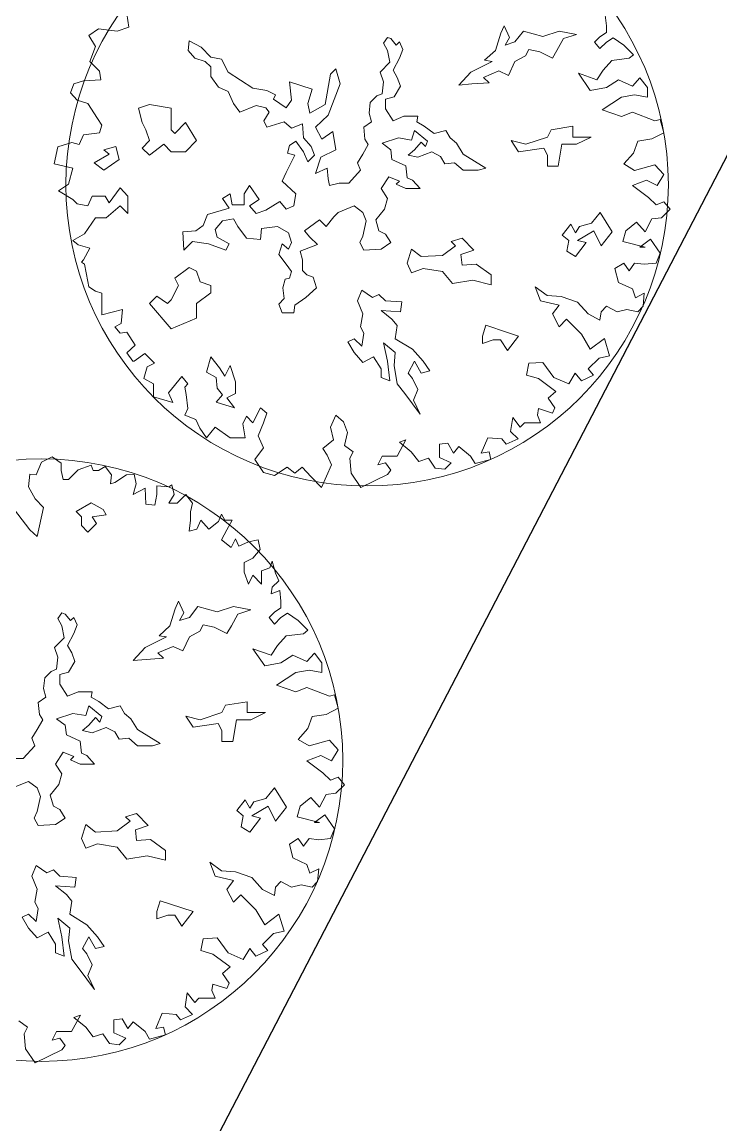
# Model space of a CAD drawing. Header units: millimetres. Extents: x 587797 to 2274247, y 1711 to 439204.
# Drawn here: x 2029402 to 2033969, y 270811 to 278018 of the extents above; entities that cross this region are included whole.
import ezdxf

# ---------------------------------------------------------------- set-up
doc = ezdxf.new("R2010")
doc.units = ezdxf.units.MM
doc.layers.add('finiture', color=7, linetype='Continuous', lineweight=20)

msp = doc.modelspace()

# ---------------------------------------------------------------- linework, layer by layer
msp.add_line((2027956.562, 265496.242), (2036825.332, 282565.22))
at = {"layer": 'finiture'}
for p, q in [((2030100.108, 277985.48), (2030085.819, 278071.248)), ((2033213.03, 278063.079), (2033221.195, 277993.648)), ((2030022.54, 277958.932), (2030100.108, 277985.48)), ((2032551.924, 277993.877), (2032530.334, 277944.68)), ((2032586.708, 277917.081), (2032551.924, 277993.877)), ((2033221.195, 277993.648), (2033221.195, 277950.764)), ((2029838.827, 277930.343), (2029902.106, 277973.227)), ((2029881.693, 277858.87), (2029838.827, 277930.343)), ((2029902.106, 277973.227), (2030022.54, 277958.932)), ((2031762.695, 277881.083), (2031790.282, 277917.081)), ((2031790.282, 277917.081), (2031811.872, 277909.882)), ((2031811.872, 277909.882), (2031846.656, 277867.884)), ((2032530.334, 277944.68), (2032495.551, 277831.886)), ((2032559.121, 277867.884), (2032586.708, 277917.081)), ((2032679.064, 277959.079), (2032622.691, 277888.283)), ((2032805.005, 277924.281), (2032679.064, 277959.079)), ((2032911.755, 277959.079), (2032805.005, 277924.281)), ((2032897.362, 277831.886), (2032939.342, 277909.882)), ((2033024.502, 277937.48), (2032911.755, 277959.079)), ((2032939.342, 277909.882), (2033024.502, 277937.48)), ((2033178.329, 277922.175), (2033143.628, 277887.459)), ((2033221.195, 277950.764), (2033178.329, 277922.175)), ((2033221.195, 277887.459), (2033264.062, 277916.048)), ((2033264.062, 277916.048), (2033333.465, 277867.038)), ((2029844.951, 277760.849), (2029881.693, 277858.87)), ((2030486.496, 277831.886), (2030493.692, 277895.483)), ((2030493.692, 277895.483), (2030571.656, 277853.485)), ((2030571.656, 277853.485), (2030635.226, 277789.889)), ((2031790.282, 277831.886), (2031762.695, 277881.083)), ((2031846.656, 277867.884), (2031868.246, 277888.283)), ((2031868.246, 277888.283), (2031889.836, 277839.086)), ((2031889.836, 277839.086), (2031868.246, 277782.689)), ((2032622.691, 277888.283), (2032559.121, 277867.884)), ((2032692.258, 277797.089), (2032713.848, 277839.086)), ((2032713.848, 277839.086), (2032784.615, 277824.687)), ((2033143.628, 277887.459), (2033178.329, 277844.575)), ((2033178.329, 277844.575), (2033221.195, 277887.459)), ((2033333.465, 277867.038), (2033396.744, 277803.733)), ((2030529.675, 277782.689), (2030486.496, 277831.886)), ((2030599.243, 277761.091), (2030529.675, 277782.689)), ((2030635.226, 277789.889), (2030705.992, 277775.49)), ((2030705.992, 277775.49), (2030747.973, 277691.495)), ((2031804.676, 277755.091), (2031790.282, 277831.886)), ((2031868.246, 277782.689), (2031826.266, 277704.694)), ((2032495.551, 277831.886), (2032424.784, 277768.29)), ((2032424.784, 277768.29), (2032473.961, 277761.091)), ((2032622.691, 277761.091), (2032692.258, 277797.089)), ((2032784.615, 277824.687), (2032868.575, 277782.689)), ((2032868.575, 277782.689), (2032897.362, 277831.886)), ((2033255.897, 277766.975), (2033198.742, 277703.67)), ((2033368.166, 277781.27), (2033255.897, 277766.975)), ((2033396.744, 277803.733), (2033368.166, 277781.27)), ((2029908.23, 277697.544), (2029844.951, 277760.849)), ((2029916.395, 277640.365), (2029908.23, 277697.544)), ((2030635.226, 277726.293), (2030599.243, 277761.091)), ((2030635.226, 277662.697), (2030635.226, 277726.293)), ((2031417.258, 277677.096), (2031452.042, 277711.894)), ((2031452.042, 277711.894), (2031480.828, 277613.5)), ((2031741.106, 277691.495), (2031804.676, 277755.091)), ((2031826.266, 277704.694), (2031853.853, 277655.497)), ((2032473.961, 277761.091), (2032333.627, 277691.495)), ((2032417.587, 277655.497), (2032517.141, 277698.695)), ((2032517.141, 277698.695), (2032579.511, 277669.896)), ((2032579.511, 277669.896), (2032622.691, 277761.091)), ((2033198.742, 277703.67), (2033157.916, 277640.365)), ((2029740.846, 277613.818), (2029804.125, 277634.239)), ((2029804.125, 277634.239), (2029916.395, 277640.365)), ((2030684.403, 277591.901), (2030635.226, 277662.697)), ((2030747.973, 277691.495), (2030909.897, 277585.901)), ((2031162.977, 277507.906), (2031149.784, 277627.899)), ((2031149.784, 277627.899), (2031297.314, 277578.702)), ((2031382.474, 277479.108), (2031417.258, 277677.096)), ((2031762.695, 277627.899), (2031741.106, 277691.495)), ((2031755.499, 277549.903), (2031762.695, 277627.899)), ((2031853.853, 277655.497), (2031875.442, 277599.101)), ((2032333.627, 277691.495), (2032255.664, 277606.3)), ((2032340.824, 277613.5), (2032453.57, 277620.699)), ((2032453.57, 277620.699), (2032417.587, 277655.497)), ((2033157.916, 277640.365), (2033037.482, 277683.249)), ((2033037.482, 277683.249), (2033115.05, 277570.934)), ((2033221.195, 277591.355), (2033298.763, 277640.365)), ((2033298.763, 277640.365), (2033390.62, 277599.523)), ((2033390.62, 277599.523), (2033439.61, 277654.66)), ((2033439.61, 277654.66), (2033488.601, 277591.355)), ((2029718.392, 277556.639), (2029740.846, 277613.818)), ((2029761.259, 277507.629), (2029718.392, 277556.639)), ((2030747.973, 277564.303), (2030684.403, 277591.901)), ((2030782.756, 277486.307), (2030747.973, 277564.303)), ((2030909.897, 277585.901), (2031001.054, 277571.502)), ((2031001.054, 277571.502), (2031057.427, 277542.704)), ((2031297.314, 277578.702), (2031269.727, 277486.307)), ((2031480.828, 277613.5), (2031402.865, 277409.512)), ((2031720.715, 277535.504), (2031755.499, 277549.903)), ((2031875.442, 277599.101), (2031833.462, 277529.505)), ((2032255.664, 277606.3), (2032340.824, 277613.5)), ((2033115.05, 277570.934), (2033221.195, 277591.355)), ((2033488.601, 277591.355), (2033488.601, 277528.05)), ((2029830.662, 277485.166), (2029761.259, 277507.629)), ((2029893.941, 277387.145), (2029830.662, 277485.166)), ((2030233.519, 277478.516), (2030162.697, 277455.798)), ((2030376.5, 277455.798), (2030233.519, 277478.516)), ((2030824.737, 277429.911), (2030782.756, 277486.307)), ((2031057.427, 277542.704), (2031044.233, 277515.106)), ((2031044.233, 277515.106), (2031128.194, 277458.709)), ((2031128.194, 277458.709), (2031162.977, 277507.906)), ((2031269.727, 277486.307), (2031282.921, 277422.711)), ((2031282.921, 277422.711), (2031382.474, 277479.108)), ((2031670.339, 277422.711), (2031677.535, 277493.507)), ((2031677.535, 277493.507), (2031720.715, 277535.504)), ((2031833.462, 277529.505), (2031777.089, 277515.106)), ((2031777.089, 277515.106), (2031777.089, 277451.509)), ((2033319.176, 277528.05), (2033192.618, 277444.324)), ((2033404.909, 277542.344), (2033319.176, 277528.05)), ((2033488.601, 277528.05), (2033404.909, 277542.344)), ((2030162.697, 277455.798), (2030186.749, 277360.92)), ((2030376.5, 277314.149), (2030376.5, 277455.798)), ((2030931.486, 277473.108), (2030824.737, 277429.911)), ((2030993.857, 277458.709), (2030931.486, 277473.108)), ((2030980.663, 277373.514), (2031015.447, 277429.911)), ((2031015.447, 277429.911), (2030993.857, 277458.709)), ((2031402.865, 277409.512), (2031318.904, 277331.517)), ((2031684.732, 277366.315), (2031670.339, 277422.711)), ((2031777.089, 277451.509), (2031826.266, 277373.514)), ((2033192.618, 277444.324), (2033319.176, 277401.44)), ((2033319.176, 277401.44), (2033390.62, 277430.029)), ((2033390.62, 277430.029), (2033537.591, 277372.85)), ((2029922.518, 277344.261), (2029893.941, 277387.145)), ((2029908.23, 277295.251), (2029922.518, 277344.261)), ((2030186.749, 277360.92), (2030210.802, 277314.149)), ((2030470.039, 277360.92), (2030399.216, 277290.096)), ((2030540.861, 277243.325), (2030470.039, 277360.92)), ((2031001.054, 277331.517), (2030980.663, 277373.514)), ((2031113.801, 277366.315), (2031001.054, 277331.517)), ((2031162.977, 277324.317), (2031113.801, 277366.315)), ((2031233.744, 277353.115), (2031162.977, 277324.317)), ((2031240.941, 277260.721), (2031233.744, 277353.115)), ((2031635.555, 277331.517), (2031684.732, 277366.315)), ((2031826.266, 277373.514), (2031897.032, 277402.312)), ((2031897.032, 277402.312), (2031988.189, 277402.312)), ((2031988.189, 277402.312), (2031980.993, 277366.315)), ((2031980.993, 277366.315), (2032030.17, 277338.716)), ((2032030.17, 277338.716), (2032093.74, 277289.519)), ((2033000.933, 277336.867), (2032859.289, 277314.149)), ((2033000.933, 277266.042), (2033000.933, 277336.867)), ((2033537.591, 277372.85), (2033572.292, 277381.019)), ((2033572.292, 277381.019), (2033594.746, 277295.251)), ((2029775.548, 277217.651), (2029804.125, 277280.956)), ((2029804.125, 277280.956), (2029908.23, 277295.251)), ((2030210.802, 277314.149), (2030233.519, 277243.325)), ((2030399.216, 277290.096), (2030376.5, 277314.149)), ((2031290.118, 277204.324), (2031240.941, 277260.721)), ((2031318.904, 277331.517), (2031360.884, 277253.521)), ((2031360.884, 277253.521), (2031431.651, 277303.918)), ((2031431.651, 277303.918), (2031452.042, 277183.926)), ((2031642.752, 277253.521), (2031635.555, 277331.517)), ((2031861.049, 277260.721), (2031755.499, 277225.923)), ((2031946.209, 277247.522), (2031861.049, 277260.721)), ((2031966.6, 277309.918), (2031946.209, 277247.522)), ((2032051.759, 277240.322), (2031966.6, 277309.918)), ((2032093.74, 277289.519), (2032171.703, 277309.918)), ((2032171.703, 277309.918), (2032199.29, 277260.721)), ((2032199.29, 277260.721), (2032241.27, 277225.923)), ((2032835.236, 277266.042), (2032693.591, 277219.271)), ((2032859.289, 277314.149), (2032835.236, 277266.042)), ((2033119.861, 277266.042), (2033000.933, 277266.042)), ((2033024.986, 277219.271), (2033119.861, 277266.042)), ((2033594.746, 277295.251), (2033517.178, 277254.409)), ((2029612.247, 277091.041), (2029634.701, 277203.356)), ((2029634.701, 277203.356), (2029726.557, 277231.946)), ((2029726.557, 277231.946), (2029775.548, 277217.651)), ((2029937.154, 277183.926), (2030015.117, 277204.324)), ((2030015.117, 277204.324), (2030035.508, 277120.329)), ((2030233.519, 277243.325), (2030186.749, 277195.218)), ((2030186.749, 277195.218), (2030233.519, 277148.447)), ((2030233.519, 277148.447), (2030328.394, 277219.271)), ((2030328.394, 277219.271), (2030376.5, 277171.164)), ((2030470.039, 277171.164), (2030540.861, 277243.325)), ((2031135.39, 277162.327), (2031149.784, 277211.524)), ((2031149.784, 277211.524), (2031191.764, 277240.322)), ((2031191.764, 277240.322), (2031240.941, 277169.526)), ((2031311.708, 277147.928), (2031290.118, 277204.324)), ((2031628.359, 277155.127), (2031664.342, 277218.723)), ((2031664.342, 277218.723), (2031642.752, 277253.521)), ((2031755.499, 277225.923), (2031811.872, 277183.926)), ((2031966.6, 277183.926), (2032009.779, 277233.123)), ((2032009.779, 277233.123), (2032037.366, 277204.324)), ((2032037.366, 277204.324), (2032051.759, 277240.322)), ((2032241.27, 277225.923), (2032284.45, 277155.127)), ((2032693.591, 277219.271), (2032598.716, 277243.325)), ((2032598.716, 277243.325), (2032646.822, 277171.164)), ((2032646.822, 277171.164), (2032811.183, 277195.218)), ((2032811.183, 277195.218), (2032835.236, 277148.447)), ((2032906.058, 277077.622), (2032930.111, 277219.271)), ((2032930.111, 277219.271), (2033024.986, 277219.271)), ((2033425.321, 277240.114), (2033396.744, 277162.514)), ((2033517.178, 277254.409), (2033425.321, 277240.114)), ((2029873.584, 277098.731), (2029971.938, 277155.127)), ((2029971.938, 277155.127), (2029937.154, 277183.926)), ((2030035.508, 277120.329), (2029937.154, 277049.534)), ((2030376.5, 277171.164), (2030470.039, 277171.164)), ((2031128.194, 277035.135), (2031184.567, 277147.928)), ((2031184.567, 277147.928), (2031135.39, 277162.327)), ((2031240.941, 277169.526), (2031269.727, 277105.93)), ((2031269.727, 277105.93), (2031311.708, 277147.928)), ((2031353.688, 277134.729), (2031318.904, 277027.935)), ((2031452.042, 277183.926), (2031353.688, 277134.729)), ((2031593.575, 277098.731), (2031628.359, 277155.127)), ((2031811.872, 277183.926), (2031819.069, 277120.329)), ((2031819.069, 277120.329), (2031910.226, 277078.332)), ((2031924.619, 277147.928), (2031966.6, 277183.926)), ((2031988.189, 277134.729), (2031924.619, 277147.928)), ((2032079.346, 277169.526), (2031988.189, 277134.729)), ((2032135.72, 277140.728), (2032079.346, 277169.526)), ((2032164.506, 277091.531), (2032135.72, 277140.728)), ((2032284.45, 277155.127), (2032431.981, 277063.933)), ((2032835.236, 277148.447), (2032835.236, 277077.622)), ((2033396.744, 277162.514), (2033333.465, 277091.041)), ((2029732.681, 277062.452), (2029612.247, 277091.041)), ((2029704.104, 276958.305), (2029732.681, 277062.452)), ((2029937.154, 277049.534), (2029873.584, 277098.731)), ((2031318.904, 277027.935), (2031395.668, 277063.933)), ((2031395.668, 277063.933), (2031402.865, 276993.137)), ((2031537.201, 276965.539), (2031613.965, 277049.534)), ((2031613.965, 277049.534), (2031593.575, 277098.731)), ((2031910.226, 277078.332), (2031917.423, 277000.337)), ((2032228.077, 277098.731), (2032164.506, 277091.531)), ((2032284.45, 277049.534), (2032228.077, 277098.731)), ((2032382.804, 277049.534), (2032284.45, 277049.534)), ((2032431.981, 277063.933), (2032382.804, 277049.534)), ((2032835.236, 277077.622), (2032906.058, 277077.622)), ((2033333.465, 277091.041), (2033404.909, 277048.157)), ((2033404.909, 277048.157), (2033537.591, 277084.915)), ((2033537.591, 277084.915), (2033594.746, 277021.61)), ((2031100.607, 276978.738), (2031128.194, 277035.135)), ((2031191.764, 276894.743), (2031100.607, 276978.738)), ((2031402.865, 276993.137), (2031410.061, 276951.14)), ((2031797.479, 277007.536), (2031748.302, 276929.541)), ((2031868.246, 276978.738), (2031797.479, 277007.536)), ((2031846.656, 276958.339), (2031868.246, 276978.738)), ((2031917.423, 277000.337), (2031953.406, 276985.938)), ((2031953.406, 276985.938), (2032002.583, 276929.541)), ((2033482.477, 276984.852), (2033390.62, 276950.136)), ((2033551.88, 276950.136), (2033482.477, 276984.852)), ((2033594.746, 277021.61), (2033551.88, 276950.136)), ((2029640.824, 276915.421), (2029704.104, 276958.305)), ((2029732.681, 276858.242), (2029640.824, 276915.421)), ((2030042.953, 276935.842), (2029971.509, 276837.821)), ((2030091.943, 276880.705), (2030042.953, 276935.842)), ((2030853.523, 276894.743), (2030888.307, 276951.14)), ((2030888.307, 276951.14), (2030951.877, 276858.745)), ((2031410.061, 276951.14), (2031473.631, 276965.539)), ((2031473.631, 276965.539), (2031537.201, 276965.539)), ((2031748.302, 276929.541), (2031790.282, 276865.945)), ((2031910.226, 276929.541), (2031846.656, 276958.339)), ((2032002.583, 276929.541), (2031910.226, 276929.541)), ((2033390.62, 276950.136), (2033494.724, 276872.537)), ((2029761.259, 276829.653), (2029732.681, 276858.242)), ((2029830.662, 276817.4), (2029761.259, 276829.653)), ((2029859.239, 276880.705), (2029830.662, 276817.4)), ((2029944.972, 276880.705), (2029859.239, 276880.705)), ((2029971.509, 276837.821), (2029944.972, 276880.705)), ((2030091.943, 276766.348), (2030091.943, 276880.705)), ((2030711.99, 276865.945), (2030762.366, 276894.743)), ((2030755.169, 276802.349), (2030711.99, 276865.945)), ((2030762.366, 276894.743), (2030775.56, 276823.947)), ((2030853.523, 276823.947), (2030853.523, 276894.743)), ((2030951.877, 276858.745), (2030888.307, 276816.748)), ((2030993.857, 276789.149), (2031086.214, 276845.546)), ((2031086.214, 276845.546), (2031128.194, 276795.149)), ((2031177.371, 276816.748), (2031184.567, 276858.745)), ((2031184.567, 276858.745), (2031191.764, 276894.743)), ((2031790.282, 276865.945), (2031769.892, 276795.149)), ((2033494.724, 276872.537), (2033545.756, 276823.526)), ((2033545.756, 276823.526), (2033594.746, 276843.947)), ((2033594.746, 276843.947), (2033637.613, 276794.937)), ((2029951.096, 276739.8), (2030042.953, 276817.4)), ((2030042.953, 276817.4), (2030091.943, 276766.348)), ((2030586.049, 276689.555), (2030613.636, 276760.351)), ((2030613.636, 276760.351), (2030755.169, 276802.349)), ((2030775.56, 276823.947), (2030853.523, 276823.947)), ((2030888.307, 276816.748), (2030931.486, 276767.551)), ((2030931.486, 276767.551), (2030993.857, 276789.149)), ((2031128.194, 276795.149), (2031177.371, 276816.748)), ((2031466.435, 276774.75), (2031438.848, 276745.952)), ((2031571.985, 276816.748), (2031466.435, 276774.75)), ((2031628.359, 276774.75), (2031571.985, 276816.748)), ((2031649.948, 276718.354), (2031628.359, 276774.75)), ((2031769.892, 276795.149), (2031713.519, 276725.553)), ((2033179.229, 276774.75), (2033122.856, 276703.955)), ((2033257.193, 276647.558), (2033179.229, 276774.75)), ((2033637.613, 276794.937), (2033580.457, 276739.8)), ((2029810.249, 276633.611), (2029881.693, 276739.8)), ((2029881.693, 276739.8), (2029951.096, 276739.8)), ((2030536.872, 276654.758), (2030586.049, 276689.555)), ((2030711.99, 276718.354), (2030662.813, 276661.957)), ((2030782.756, 276732.753), (2030711.99, 276718.354)), ((2030811.543, 276682.356), (2030782.756, 276732.753)), ((2031346.491, 276725.553), (2031248.137, 276654.758)), ((2031388.471, 276682.356), (2031346.491, 276725.553)), ((2031438.848, 276745.952), (2031388.471, 276682.356)), ((2031628.359, 276619.96), (2031649.948, 276718.354)), ((2031713.519, 276725.553), (2031733.909, 276654.758)), ((2032988.519, 276696.755), (2032932.145, 276625.959)), ((2033017.305, 276640.358), (2032988.519, 276696.755)), ((2033122.856, 276703.955), (2033044.892, 276682.356)), ((2033417.156, 276711.211), (2033347.754, 276654.032)), ((2033474.312, 276647.906), (2033417.156, 276711.211)), ((2033517.178, 276731.632), (2033474.312, 276647.906)), ((2033580.457, 276739.8), (2033517.178, 276731.632)), ((2029732.681, 276590.727), (2029810.249, 276633.611)), ((2030451.712, 276647.558), (2030536.872, 276654.758)), ((2030458.909, 276527.565), (2030451.712, 276647.558)), ((2030662.813, 276661.957), (2030677.206, 276612.76)), ((2030677.206, 276612.76), (2030755.169, 276569.563)), ((2030867.916, 276605.561), (2030811.543, 276682.356)), ((2030966.27, 276669.157), (2030959.073, 276598.361)), ((2031071.82, 276682.356), (2030966.27, 276669.157)), ((2031142.587, 276640.358), (2031071.82, 276682.356)), ((2031162.977, 276576.762), (2031142.587, 276640.358)), ((2031248.137, 276654.758), (2031282.921, 276612.76)), ((2031282.921, 276612.76), (2031332.098, 276563.563)), ((2031607.968, 276576.762), (2031628.359, 276619.96)), ((2031733.909, 276654.758), (2031777.089, 276633.159)), ((2031777.089, 276633.159), (2031811.872, 276576.762)), ((2032932.145, 276625.959), (2032974.126, 276591.161)), ((2033044.892, 276682.356), (2033017.305, 276640.358)), ((2033031.699, 276591.161), (2033137.249, 276654.758)), ((2033137.249, 276654.758), (2033186.426, 276556.364)), ((2033186.426, 276556.364), (2033257.193, 276647.558)), ((2033347.754, 276654.032), (2033327.341, 276584.601)), ((2029767.383, 276562.138), (2029732.681, 276590.727)), ((2029844.951, 276541.717), (2029767.383, 276562.138)), ((2029804.125, 276464.117), (2029844.951, 276541.717)), ((2030515.282, 276583.962), (2030458.909, 276527.565)), ((2030620.832, 276569.563), (2030515.282, 276583.962)), ((2030733.579, 276527.565), (2030620.832, 276569.563)), ((2030755.169, 276569.563), (2030733.579, 276527.565)), ((2030959.073, 276598.361), (2030867.916, 276605.561)), ((2031079.017, 276499.967), (2031100.607, 276569.563)), ((2031100.607, 276569.563), (2031142.587, 276534.765)), ((2031142.587, 276534.765), (2031162.977, 276576.762)), ((2031332.098, 276563.563), (2031219.351, 276520.366)), ((2031635.555, 276527.565), (2031607.968, 276576.762)), ((2031811.872, 276576.762), (2031748.302, 276534.765)), ((2032150.113, 276492.767), (2032235.273, 276556.364)), ((2032206.487, 276583.962), (2032277.253, 276605.561)), ((2032235.273, 276556.364), (2032206.487, 276583.962)), ((2032277.253, 276605.561), (2032354.017, 276527.565)), ((2032974.126, 276591.161), (2032960.932, 276520.366)), ((2033017.305, 276485.568), (2033088.072, 276576.762)), ((2033088.072, 276576.762), (2033031.699, 276591.161)), ((2033327.341, 276584.601), (2033474.312, 276547.843)), ((2033439.61, 276547.843), (2033509.013, 276598.896)), ((2033474.312, 276547.843), (2033439.61, 276547.843)), ((2033509.013, 276598.896), (2033572.292, 276507.001)), ((2031128.194, 276436.371), (2031079.017, 276499.967)), ((2031219.351, 276520.366), (2031233.744, 276463.969)), ((2031748.302, 276534.765), (2031635.555, 276527.565)), ((2031917.423, 276443.57), (2031946.209, 276534.765)), ((2031946.209, 276534.765), (2032009.779, 276485.568)), ((2032009.779, 276485.568), (2032150.113, 276492.767)), ((2032354.017, 276527.565), (2032270.057, 276499.967)), ((2032270.057, 276499.967), (2032277.253, 276429.171)), ((2032960.932, 276520.366), (2033017.305, 276485.568)), ((2033572.292, 276507.001), (2033545.756, 276443.696)), ((2029789.837, 276449.822), (2029804.125, 276464.117)), ((2029810.249, 276435.528), (2029789.837, 276449.822)), ((2029830.662, 276323.212), (2029810.249, 276435.528)), ((2030494.091, 276414.812), (2030399.216, 276343.987)), ((2030540.861, 276390.758), (2030494.091, 276414.812)), ((2031162.977, 276387.174), (2031128.194, 276436.371)), ((2031233.744, 276463.969), (2031233.744, 276394.373)), ((2031946.209, 276379.974), (2031917.423, 276443.57)), ((2032022.973, 276407.572), (2031946.209, 276379.974)), ((2032150.113, 276387.174), (2032022.973, 276407.572)), ((2032277.253, 276429.171), (2032368.411, 276436.371)), ((2032368.411, 276436.371), (2032466.764, 276365.575)), ((2033333.465, 276443.696), (2033276.309, 276406.938)), ((2033276.309, 276406.938), (2033298.763, 276317.086)), ((2033368.166, 276392.644), (2033333.465, 276443.696)), ((2033404.909, 276443.696), (2033368.166, 276392.644)), ((2033468.188, 276435.528), (2033404.909, 276443.696)), ((2033545.756, 276443.696), (2033468.188, 276435.528)), ((2029838.827, 276288.497), (2029830.662, 276323.212)), ((2030399.216, 276343.987), (2030423.269, 276297.217)), ((2030564.914, 276319.934), (2030540.861, 276390.758)), ((2031106.604, 276281.58), (2031120.997, 276337.977)), ((2031120.997, 276337.977), (2031149.784, 276343.976)), ((2031149.784, 276343.976), (2031162.977, 276387.174)), ((2031233.744, 276394.373), (2031262.531, 276365.575)), ((2031262.531, 276365.575), (2031304.511, 276351.176)), ((2031304.511, 276351.176), (2031326.101, 276281.58)), ((2032213.683, 276309.178), (2032150.113, 276387.174)), ((2032348.02, 276330.777), (2032213.683, 276309.178)), ((2032466.764, 276301.979), (2032348.02, 276330.777)), ((2032466.764, 276365.575), (2032466.764, 276301.979)), ((2029881.693, 276259.907), (2029838.827, 276288.497)), ((2029922.518, 276245.613), (2029881.693, 276259.907)), ((2030423.269, 276297.217), (2030376.5, 276202.338)), ((2030635.736, 276297.217), (2030564.914, 276319.934)), ((2030635.736, 276249.109), (2030635.736, 276297.217)), ((2031113.801, 276210.784), (2031106.604, 276281.58)), ((2031326.101, 276281.58), (2031255.334, 276217.984)), ((2031621.162, 276267.181), (2031593.575, 276196.385)), ((2031691.929, 276217.984), (2031621.162, 276267.181)), ((2032833.356, 276231.318), (2032755.788, 276288.497)), ((2032755.788, 276288.497), (2032790.489, 276196.602)), ((2033298.763, 276317.086), (2033390.62, 276274.202)), ((2033390.62, 276274.202), (2033411.033, 276217.023)), ((2029922.518, 276174.139), (2029922.518, 276245.613)), ((2030281.625, 276226.392), (2030233.519, 276178.285)), ((2030352.447, 276178.285), (2030281.625, 276226.392)), ((2030376.5, 276202.338), (2030352.447, 276178.285)), ((2030540.861, 276178.285), (2030635.736, 276249.109)), ((2031079.017, 276174.787), (2031113.801, 276210.784)), ((2031255.334, 276217.984), (2031184.567, 276168.787)), ((2031593.575, 276196.385), (2031628.359, 276112.39)), ((2031733.909, 276238.383), (2031691.929, 276217.984)), ((2031777.089, 276196.385), (2031733.909, 276238.383)), ((2031882.639, 276189.186), (2031777.089, 276196.385)), ((2031875.442, 276125.59), (2031882.639, 276189.186)), ((2032790.489, 276196.602), (2032910.924, 276168.013)), ((2032925.213, 276225.192), (2032833.356, 276231.318)), ((2033031.358, 276188.434), (2032925.213, 276225.192)), ((2033100.761, 276110.834), (2033031.358, 276188.434)), ((2033411.033, 276217.023), (2033468.188, 276245.613)), ((2033468.188, 276245.613), (2033460.023, 276161.887)), ((2029922.518, 276104.708), (2029922.518, 276174.139)), ((2030057.242, 276139.424), (2029922.518, 276104.708)), ((2030049.077, 276047.529), (2030057.242, 276139.424)), ((2030233.519, 276178.285), (2030376.5, 276012.582)), ((2030540.861, 276083.407), (2030540.861, 276178.285)), ((2031100.607, 276118.39), (2031079.017, 276174.787)), ((2031177.371, 276118.39), (2031100.607, 276118.39)), ((2031184.567, 276168.787), (2031177.371, 276118.39)), ((2031628.359, 276112.39), (2031613.965, 276027.195)), ((2031819.069, 276076.392), (2031748.302, 276132.789)), ((2031748.302, 276132.789), (2031875.442, 276125.59)), ((2032910.924, 276168.013), (2032868.057, 276110.834)), ((2032868.057, 276110.834), (2032910.924, 276027.108)), ((2033178.329, 276069.992), (2033100.761, 276110.834)), ((2033186.494, 276125.129), (2033178.329, 276069.992)), ((2033221.195, 276161.887), (2033186.494, 276125.129)), ((2033290.598, 276125.129), (2033221.195, 276161.887)), ((2033353.877, 276139.424), (2033290.598, 276125.129)), ((2033425.321, 276125.129), (2033353.877, 276139.424)), ((2033460.023, 276161.887), (2033425.321, 276125.129)), ((2030008.251, 276027.108), (2030049.077, 276047.529)), ((2030376.5, 276012.582), (2030540.861, 276083.407)), ((2031853.853, 276034.395), (2031819.069, 276076.392)), ((2032433.019, 276036.636), (2032410.302, 275965.811)), ((2032574.663, 275989.865), (2032433.019, 276036.636)), ((2032910.924, 276027.108), (2032959.914, 276076.119)), ((2032959.914, 276076.119), (2033057.895, 275978.098)), ((2030042.953, 275984.224), (2030008.251, 276027.108)), ((2030085.819, 275992.393), (2030042.953, 275984.224)), ((2030140.933, 275906.625), (2030085.819, 275992.393)), ((2031613.965, 276027.195), (2031635.555, 275985.198)), ((2031635.555, 275985.198), (2031621.162, 275900.003)), ((2031840.659, 275949.2), (2031853.853, 276034.395)), ((2032410.302, 275965.811), (2032410.302, 275917.704)), ((2032646.822, 275965.811), (2032574.663, 275989.865)), ((2032574.663, 275870.933), (2032646.822, 275965.811)), ((2033057.895, 275978.098), (2033115.05, 275880.077)), ((2030085.819, 275857.614), (2030140.933, 275906.625)), ((2031571.985, 275949.2), (2031530.005, 275928.801)), ((2031530.005, 275928.801), (2031571.985, 275858.006)), ((2031621.162, 275900.003), (2031571.985, 275949.2)), ((2031790.282, 275801.609), (2031762.695, 275921.602)), ((2031762.695, 275921.602), (2031840.659, 275858.006)), ((2031953.406, 275879.604), (2031840.659, 275949.2)), ((2032410.302, 275917.704), (2032481.124, 275941.758)), ((2032481.124, 275941.758), (2032527.894, 275941.758)), ((2032527.894, 275941.758), (2032574.663, 275870.933)), ((2033115.05, 275880.077), (2033206.907, 275949.509)), ((2033206.907, 275949.509), (2033241.608, 275837.193)), ((2030126.644, 275802.478), (2030085.819, 275857.614)), ((2030204.212, 275851.488), (2030134.81, 275802.478)), ((2030267.491, 275788.183), (2030204.212, 275851.488)), ((2030606.439, 275730.813), (2030635.226, 275830.407)), ((2030635.226, 275830.407), (2030691.599, 275759.612)), ((2031571.985, 275858.006), (2031628.359, 275794.41)), ((2031628.359, 275794.41), (2031699.125, 275830.407)), ((2031699.125, 275830.407), (2031748.302, 275752.412)), ((2031840.659, 275858.006), (2031833.462, 275774.011)), ((2032022.973, 275801.609), (2031953.406, 275879.604)), ((2033172.205, 275822.899), (2033100.761, 275751.425)), ((2033241.608, 275837.193), (2033172.205, 275822.899)), ((2030134.81, 275802.478), (2030126.644, 275802.478)), ((2030198.089, 275688.12), (2030218.501, 275765.72)), ((2030218.501, 275765.72), (2030267.491, 275788.183)), ((2030691.599, 275759.612), (2030726.383, 275703.215)), ((2030726.383, 275703.215), (2030762.366, 275774.011)), ((2030762.366, 275774.011), (2030797.15, 275667.217)), ((2031748.302, 275752.412), (2031748.302, 275696.015)), ((2031804.676, 275674.417), (2031790.282, 275801.609)), ((2031833.462, 275774.011), (2031853.853, 275654.018)), ((2031924.619, 275723.614), (2031966.6, 275801.609)), ((2031966.6, 275801.609), (2032009.779, 275723.614)), ((2032066.153, 275738.013), (2032022.973, 275801.609)), ((2032712.922, 275788.183), (2032698.633, 275710.583)), ((2032804.778, 275794.309), (2032712.922, 275788.183)), ((2032876.222, 275696.289), (2032804.778, 275794.309)), ((2033100.761, 275751.425), (2033135.462, 275710.583)), ((2030261.368, 275653.405), (2030198.089, 275688.12)), ((2030445.081, 275702.415), (2030359.348, 275596.226)), ((2030485.906, 275653.405), (2030445.081, 275702.415)), ((2030670.009, 275696.015), (2030606.439, 275730.813)), ((2030677.206, 275625.22), (2030670.009, 275696.015)), ((2031748.302, 275696.015), (2031804.676, 275674.417)), ((2031953.406, 275688.816), (2031924.619, 275723.614)), ((2031988.189, 275618.02), (2031953.406, 275688.816)), ((2032009.779, 275723.614), (2032066.153, 275738.013)), ((2032698.633, 275710.583), (2032776.201, 275688.12)), ((2032776.201, 275688.12), (2032890.511, 275604.394)), ((2032974.203, 275653.405), (2032876.222, 275696.289)), ((2033017.069, 275724.878), (2032974.203, 275653.405)), ((2033057.895, 275673.826), (2033017.069, 275724.878)), ((2033135.462, 275710.583), (2033057.895, 275673.826)), ((2030261.368, 275569.679), (2030261.368, 275653.405)), ((2030465.494, 275632.984), (2030485.906, 275653.405)), ((2030473.659, 275583.973), (2030465.494, 275632.984)), ((2030711.99, 275583.222), (2030677.206, 275625.22)), ((2030797.15, 275667.217), (2030797.15, 275590.422)), ((2031853.853, 275654.018), (2031903.029, 275590.422)), ((2031959.403, 275548.424), (2031988.189, 275618.02)), ((2032890.511, 275604.394), (2032839.48, 275561.51)), ((2030387.926, 275532.921), (2030261.368, 275569.679)), ((2030359.348, 275596.226), (2030387.926, 275532.921)), ((2030485.906, 275492.079), (2030473.659, 275583.973)), ((2030670.009, 275534.025), (2030711.99, 275583.222)), ((2030789.953, 275498.027), (2030670.009, 275534.025)), ((2030797.15, 275590.422), (2030740.776, 275561.624)), ((2030740.776, 275561.624), (2030789.953, 275498.027)), ((2031903.029, 275590.422), (2032002.583, 275456.03)), ((2032002.583, 275456.03), (2031959.403, 275548.424)), ((2032839.48, 275561.51), (2032882.346, 275498.205)), ((2030465.494, 275449.195), (2030485.906, 275492.079)), ((2030959.479, 275498.205), (2030910.489, 275400.185)), ((2031000.304, 275463.49), (2030959.479, 275498.205)), ((2030979.891, 275400.185), (2031000.304, 275463.49)), ((2032776.201, 275492.079), (2032770.077, 275449.195)), ((2032868.057, 275463.49), (2032776.201, 275492.079)), ((2032882.346, 275498.205), (2032868.057, 275463.49)), ((2030536.938, 275420.605), (2030465.494, 275449.195)), ((2030563.474, 275365.469), (2030536.938, 275420.605)), ((2030867.622, 275443.069), (2030845.168, 275392.016)), ((2030845.168, 275392.016), (2030859.457, 275302.164)), ((2030910.489, 275400.185), (2030867.622, 275443.069)), ((2030945.19, 275314.416), (2030979.891, 275400.185)), ((2031451.423, 275449.195), (2031416.721, 275371.595)), ((2031502.454, 275406.311), (2031451.423, 275449.195)), ((2031528.99, 275336.88), (2031502.454, 275406.311)), ((2032608.817, 275434.9), (2032594.528, 275343.006)), ((2032657.808, 275371.595), (2032608.817, 275434.9)), ((2032684.344, 275400.185), (2032657.808, 275371.595)), ((2032741.499, 275400.185), (2032684.344, 275400.185)), ((2032790.489, 275400.185), (2032741.499, 275400.185)), ((2032770.077, 275449.195), (2032790.489, 275400.185)), ((2030606.341, 275302.164), (2030563.474, 275365.469)), ((2030663.496, 275371.595), (2030606.341, 275302.164)), ((2030761.477, 275302.164), (2030663.496, 275371.595)), ((2030979.891, 275236.817), (2030945.19, 275314.416)), ((2031416.721, 275371.595), (2031437.134, 275287.869)), ((2031508.578, 275251.111), (2031528.99, 275336.88)), ((2032594.528, 275343.006), (2032643.519, 275293.995)), ((2030859.457, 275302.164), (2030761.477, 275302.164)), ((2031437.134, 275287.869), (2031367.731, 275230.69)), ((2031565.733, 275210.269), (2031508.578, 275251.111)), ((2031910.706, 275287.869), (2031853.551, 275181.68)), ((2031867.84, 275273.574), (2031910.706, 275287.869)), ((2031945.408, 275210.269), (2031867.84, 275273.574)), ((2032184.235, 275265.406), (2032129.121, 275259.28)), ((2032129.121, 275259.28), (2032129.121, 275173.512)), ((2032220.978, 275202.101), (2032184.235, 275265.406)), ((2032255.679, 275244.985), (2032220.978, 275202.101)), ((2032333.247, 275181.68), (2032255.679, 275244.985)), ((2032445.516, 275302.164), (2032402.65, 275202.101)), ((2032537.373, 275293.995), (2032445.516, 275302.164)), ((2032565.951, 275259.28), (2032537.373, 275293.995)), ((2032643.519, 275293.995), (2032565.951, 275259.28)), ((2029527.722, 275142.152), (2029599.166, 275176.868)), ((2029599.166, 275176.868), (2029656.321, 275136.026)), ((2030922.736, 275159.217), (2030979.891, 275236.817)), ((2031367.731, 275230.69), (2031396.309, 275187.806)), ((2031396.309, 275187.806), (2031424.886, 275124.501)), ((2031543.279, 275167.385), (2031565.733, 275210.269)), ((2031755.57, 275181.68), (2031726.993, 275124.501)), ((2031853.551, 275181.68), (2031755.57, 275181.68)), ((2031994.398, 275146.964), (2031945.408, 275210.269)), ((2032129.121, 275173.512), (2032206.689, 275138.796)), ((2032361.825, 275132.67), (2032333.247, 275181.68)), ((2032402.65, 275202.101), (2032453.681, 275210.269)), ((2032453.681, 275210.269), (2032465.929, 275159.217)), ((2029493.02, 275058.426), (2029527.722, 275142.152)), ((2029656.321, 275136.026), (2029656.321, 275087.016)), ((2029768.59, 275093.142), (2029852.282, 275121.731)), ((2029852.282, 275121.731), (2029866.571, 275087.016)), ((2029901.272, 275087.016), (2029944.139, 275113.563)), ((2029944.139, 275113.563), (2029987.005, 275058.426)), ((2030979.891, 275075.491), (2030922.736, 275159.217)), ((2031135.027, 275110.207), (2031051.336, 275055.07)), ((2031184.017, 275069.365), (2031135.027, 275110.207)), ((2031233.008, 275110.207), (2031184.017, 275069.365)), ((2031290.163, 275046.902), (2031233.008, 275110.207)), ((2031424.886, 275124.501), (2031359.566, 274977.47)), ((2031551.444, 275069.365), (2031543.279, 275167.385)), ((2031726.993, 275124.501), (2031775.983, 275138.796)), ((2031775.983, 275138.796), (2031810.684, 275089.786)), ((2032057.677, 275167.385), (2031994.398, 275146.964)), ((2032100.543, 275104.08), (2032057.677, 275167.385)), ((2032163.822, 275095.912), (2032100.543, 275104.08)), ((2032206.689, 275138.796), (2032163.822, 275095.912)), ((2032465.929, 275159.217), (2032361.825, 275132.67)), ((2029444.03, 274980.827), (2029452.195, 275064.553)), ((2029452.195, 275064.553), (2029493.02, 275058.426)), ((2029656.321, 275087.016), (2029670.61, 275029.837)), ((2029670.61, 275029.837), (2029705.311, 275029.837)), ((2029705.311, 275029.837), (2029768.59, 275093.142)), ((2029866.571, 275087.016), (2029901.272, 275087.016)), ((2029987.005, 275058.426), (2029978.84, 275001.248)), ((2030007.418, 275009.416), (2030084.986, 275058.426)), ((2030084.986, 275058.426), (2030133.976, 275064.553)), ((2030133.976, 275064.553), (2030148.265, 275001.248)), ((2031051.336, 275055.07), (2030979.891, 275075.491)), ((2031359.566, 274977.47), (2031290.163, 275046.902)), ((2031614.723, 274977.47), (2031551.444, 275069.365)), ((2031790.272, 275061.196), (2031614.723, 274977.47)), ((2031810.684, 275089.786), (2031790.272, 275061.196)), ((2029486.896, 274903.227), (2029444.03, 274980.827)), ((2029978.84, 275001.248), (2030007.418, 275009.416)), ((2030148.265, 275001.248), (2030127.852, 274931.816)), ((2030127.852, 274931.816), (2030205.42, 274972.658)), ((2030205.42, 274972.658), (2030211.544, 274868.511)), ((2030282.988, 274931.816), (2030282.988, 274986.953)), ((2030282.988, 274986.953), (2030360.556, 274980.827)), ((2030360.556, 274980.827), (2030380.969, 274995.121)), ((2030380.969, 274995.121), (2030395.257, 274931.816)), ((2029542.011, 274846.048), (2029486.896, 274903.227)), ((2030268.699, 274860.343), (2030282.988, 274931.816)), ((2030395.257, 274931.816), (2030360.556, 274874.638)), ((2030415.67, 274874.638), (2030472.825, 274931.816)), ((2030472.825, 274931.816), (2030515.692, 274874.638)), ((2029323.596, 274868.511), (2029452.195, 274699.017)), ((2029501.185, 274656.133), (2029542.011, 274846.048)), ((2029853.166, 274875.609), (2029754.812, 274819.212)), ((2029754.812, 274819.212), (2029789.596, 274784.415)), ((2029931.129, 274833.612), (2029853.166, 274875.609)), ((2029951.52, 274797.614), (2029931.129, 274833.612)), ((2030211.544, 274868.511), (2030268.699, 274860.343)), ((2030360.556, 274874.638), (2030415.67, 274874.638)), ((2030515.692, 274874.638), (2030501.403, 274817.459)), ((2030501.403, 274817.459), (2030501.403, 274762.322)), ((2029789.596, 274784.415), (2029789.596, 274728.018)), ((2029831.576, 274684.821), (2029887.949, 274741.217)), ((2029860.362, 274784.415), (2029951.52, 274797.614)), ((2029887.949, 274741.217), (2029860.362, 274784.415)), ((2030501.403, 274762.322), (2030493.238, 274690.849)), ((2030544.269, 274705.143), (2030570.806, 274762.322)), ((2030570.806, 274762.322), (2030621.837, 274705.143)), ((2030621.837, 274705.143), (2030685.116, 274754.154)), ((2030685.116, 274754.154), (2030705.529, 274803.164)), ((2030705.529, 274803.164), (2030725.942, 274762.322)), ((2030725.942, 274762.322), (2030774.932, 274762.322)), ((2030774.932, 274762.322), (2030740.23, 274699.017)), ((2029452.195, 274699.017), (2029501.185, 274656.133)), ((2029789.596, 274728.018), (2029831.576, 274684.821)), ((2030493.238, 274690.849), (2030544.269, 274705.143)), ((2030740.23, 274699.017), (2030705.529, 274635.712)), ((2030705.529, 274635.712), (2030768.808, 274584.66)), ((2030768.808, 274584.66), (2030797.386, 274641.838)), ((2030797.386, 274641.838), (2030817.798, 274592.828)), ((2030817.798, 274592.828), (2030881.077, 274621.418)), ((2030881.077, 274621.418), (2030944.356, 274635.712)), ((2030944.356, 274635.712), (2030958.645, 274572.407)), ((2030958.645, 274572.407), (2030909.655, 274515.228)), ((2030909.655, 274515.228), (2030852.5, 274486.639)), ((2030852.5, 274486.639), (2030852.5, 274423.334)), ((2030966.81, 274431.502), (2031021.924, 274451.923)), ((2031021.924, 274451.923), (2031036.213, 274494.807)), ((2031036.213, 274494.807), (2031058.667, 274417.208)), ((2030852.5, 274423.334), (2030881.077, 274345.734)), ((2030881.077, 274345.734), (2030909.655, 274402.913)), ((2030909.655, 274402.913), (2030966.81, 274345.734)), ((2030966.81, 274345.734), (2030966.81, 274431.502)), ((2031058.667, 274417.208), (2031079.08, 274366.155)), ((2031036.213, 274325.313), (2031030.089, 274282.429)), ((2031079.08, 274366.155), (2031036.213, 274325.313)), ((2030424.097, 274233.648), (2030402.507, 274184.451)), ((2030458.881, 274156.852), (2030424.097, 274233.648)), ((2031030.089, 274282.429), (2031085.203, 274302.85)), ((2031085.203, 274302.85), (2031093.368, 274233.419)), ((2031093.368, 274233.419), (2031093.368, 274190.535)), ((2030402.507, 274184.451), (2030367.724, 274071.658)), ((2030551.238, 274198.85), (2030494.864, 274128.054)), ((2030677.178, 274164.052), (2030551.238, 274198.85)), ((2030783.928, 274198.85), (2030677.178, 274164.052)), ((2030896.675, 274177.251), (2030783.928, 274198.85)), ((2030811.515, 274149.653), (2030896.675, 274177.251)), ((2031050.502, 274161.946), (2031015.801, 274127.23)), ((2031093.368, 274190.535), (2031050.502, 274161.946)), ((2029634.869, 274120.855), (2029662.456, 274156.852)), ((2029662.456, 274071.658), (2029634.869, 274120.855)), ((2029662.456, 274156.852), (2029684.045, 274149.653)), ((2029684.045, 274149.653), (2029718.829, 274107.655)), ((2029718.829, 274107.655), (2029740.419, 274128.054)), ((2029740.419, 274128.054), (2029762.009, 274078.857)), ((2030431.294, 274107.655), (2030458.881, 274156.852)), ((2030494.864, 274128.054), (2030431.294, 274107.655)), ((2030769.535, 274071.658), (2030811.515, 274149.653)), ((2031015.801, 274127.23), (2031050.502, 274084.346)), ((2031050.502, 274084.346), (2031093.368, 274127.23)), ((2031093.368, 274127.23), (2031136.235, 274155.819)), ((2031136.235, 274155.819), (2031205.638, 274106.809)), ((2031205.638, 274106.809), (2031268.917, 274043.504)), ((2029676.849, 273994.862), (2029662.456, 274071.658)), ((2029740.419, 274022.461), (2029698.439, 273944.465)), ((2029762.009, 274078.857), (2029740.419, 274022.461)), ((2030367.724, 274071.658), (2030296.957, 274008.061)), ((2030494.864, 274000.862), (2030564.431, 274036.86)), ((2030564.431, 274036.86), (2030586.021, 274078.857)), ((2030586.021, 274078.857), (2030656.788, 274064.458)), ((2030656.788, 274064.458), (2030740.748, 274022.461)), ((2030740.748, 274022.461), (2030769.535, 274071.658)), ((2031240.339, 274021.041), (2031128.07, 274006.746)), ((2031268.917, 274043.504), (2031240.339, 274021.041)), ((2029613.279, 273931.266), (2029676.849, 273994.862)), ((2029698.439, 273944.465), (2029726.026, 273895.268)), ((2030346.134, 274000.862), (2030205.8, 273931.266)), ((2030296.957, 274008.061), (2030346.134, 274000.862)), ((2030451.684, 273909.667), (2030494.864, 274000.862)), ((2031128.07, 274006.746), (2031070.915, 273943.441)), ((2029634.869, 273867.67), (2029613.279, 273931.266)), ((2029726.026, 273895.268), (2029747.615, 273838.872)), ((2030205.8, 273931.266), (2030127.837, 273846.071)), ((2030289.76, 273895.268), (2030389.314, 273938.466)), ((2030325.744, 273860.47), (2030289.76, 273895.268)), ((2030389.314, 273938.466), (2030451.684, 273909.667)), ((2031030.089, 273880.136), (2030909.655, 273923.02)), ((2030909.655, 273923.02), (2030987.223, 273810.705)), ((2031070.915, 273943.441), (2031030.089, 273880.136)), ((2031093.368, 273831.126), (2031170.936, 273880.136)), ((2031170.936, 273880.136), (2031262.793, 273839.294)), ((2031262.793, 273839.294), (2031311.783, 273894.431)), ((2031311.783, 273894.431), (2031360.774, 273831.126)), ((2029627.672, 273789.675), (2029634.869, 273867.67)), ((2029747.615, 273838.872), (2029705.635, 273769.276)), ((2030127.837, 273846.071), (2030212.997, 273853.271)), ((2030212.997, 273853.271), (2030325.744, 273860.47)), ((2030987.223, 273810.705), (2031093.368, 273831.126)), ((2031360.774, 273831.126), (2031360.774, 273767.821)), ((2029542.512, 273662.482), (2029549.709, 273733.278)), ((2029549.709, 273733.278), (2029592.888, 273775.275)), ((2029592.888, 273775.275), (2029627.672, 273789.675)), ((2029705.635, 273769.276), (2029649.262, 273754.877)), ((2029649.262, 273754.877), (2029649.262, 273691.281)), ((2031191.349, 273767.821), (2031064.791, 273684.095)), ((2031277.082, 273782.116), (2031191.349, 273767.821)), ((2031360.774, 273767.821), (2031277.082, 273782.116)), ((2029556.905, 273606.086), (2029542.512, 273662.482)), ((2029649.262, 273691.281), (2029698.439, 273613.285)), ((2031064.791, 273684.095), (2031191.349, 273641.211)), ((2031191.349, 273641.211), (2031262.793, 273669.8)), ((2031262.793, 273669.8), (2031409.764, 273612.621)), ((2029507.728, 273571.288), (2029556.905, 273606.086)), ((2029698.439, 273613.285), (2029769.205, 273642.084)), ((2029769.205, 273642.084), (2029860.362, 273642.084)), ((2029860.362, 273642.084), (2029853.166, 273606.086)), ((2029853.166, 273606.086), (2029902.343, 273578.487)), ((2031409.764, 273612.621), (2031444.465, 273620.79)), ((2031444.465, 273620.79), (2031466.919, 273535.022)), ((2029514.925, 273493.292), (2029507.728, 273571.288)), ((2029838.773, 273549.689), (2029818.382, 273487.293)), ((2029923.933, 273480.093), (2029838.773, 273549.689)), ((2029902.343, 273578.487), (2029965.913, 273529.29)), ((2029965.913, 273529.29), (2030043.876, 273549.689)), ((2030043.876, 273549.689), (2030071.463, 273500.492)), ((2030731.462, 273553.92), (2030707.409, 273505.813)), ((2030873.106, 273576.638), (2030731.462, 273553.92)), ((2030873.106, 273505.813), (2030873.106, 273576.638)), ((2031466.919, 273535.022), (2031389.351, 273494.18)), ((2029500.532, 273394.898), (2029536.515, 273458.495)), ((2029536.515, 273458.495), (2029514.925, 273493.292)), ((2029733.222, 273500.492), (2029627.672, 273465.694)), ((2029627.672, 273465.694), (2029684.045, 273423.697)), ((2029818.382, 273487.293), (2029733.222, 273500.492)), ((2029838.773, 273423.697), (2029881.952, 273472.894)), ((2029881.952, 273472.894), (2029909.539, 273444.095)), ((2029909.539, 273444.095), (2029923.933, 273480.093)), ((2030071.463, 273500.492), (2030113.443, 273465.694)), ((2030113.443, 273465.694), (2030156.623, 273394.898)), ((2030565.764, 273459.042), (2030470.889, 273483.096)), ((2030470.889, 273483.096), (2030518.995, 273410.935)), ((2030707.409, 273505.813), (2030565.764, 273459.042)), ((2030778.231, 273317.393), (2030802.284, 273459.042)), ((2030802.284, 273459.042), (2030897.159, 273459.042)), ((2030992.034, 273505.813), (2030873.106, 273505.813)), ((2030897.159, 273459.042), (2030992.034, 273505.813)), ((2031297.495, 273479.885), (2031268.917, 273402.285)), ((2031389.351, 273494.18), (2031297.495, 273479.885)), ((2029465.748, 273338.502), (2029500.532, 273394.898)), ((2029684.045, 273423.697), (2029691.242, 273360.101)), ((2029796.792, 273387.699), (2029838.773, 273423.697)), ((2029860.362, 273374.5), (2029796.792, 273387.699)), ((2029951.52, 273409.298), (2029860.362, 273374.5)), ((2030007.893, 273380.499), (2029951.52, 273409.298)), ((2030036.68, 273331.302), (2030007.893, 273380.499)), ((2030156.623, 273394.898), (2030304.154, 273303.704)), ((2030518.995, 273410.935), (2030683.356, 273434.989)), ((2030683.356, 273434.989), (2030707.409, 273388.218)), ((2030707.409, 273388.218), (2030707.409, 273317.393)), ((2031268.917, 273402.285), (2031205.638, 273330.812)), ((2029486.138, 273289.305), (2029465.748, 273338.502)), ((2029691.242, 273360.101), (2029782.399, 273318.103)), ((2029782.399, 273318.103), (2029789.596, 273240.108)), ((2030100.25, 273338.502), (2030036.68, 273331.302)), ((2030156.623, 273289.305), (2030100.25, 273338.502)), ((2030304.154, 273303.704), (2030254.977, 273289.305)), ((2030707.409, 273317.393), (2030778.231, 273317.393)), ((2031205.638, 273330.812), (2031277.082, 273287.928)), ((2031277.082, 273287.928), (2031409.764, 273324.686)), ((2031409.764, 273324.686), (2031466.919, 273261.381)), ((2029409.375, 273205.31), (2029486.138, 273289.305)), ((2029669.652, 273247.307), (2029620.475, 273169.312)), ((2029740.419, 273218.509), (2029669.652, 273247.307)), ((2029789.596, 273240.108), (2029825.579, 273225.709)), ((2029825.579, 273225.709), (2029874.756, 273169.312)), ((2030254.977, 273289.305), (2030156.623, 273289.305)), ((2031354.65, 273224.623), (2031262.793, 273189.907)), ((2031424.053, 273189.907), (2031354.65, 273224.623)), ((2031466.919, 273261.381), (2031424.053, 273189.907)), ((2029345.804, 273205.31), (2029409.375, 273205.31)), ((2029620.475, 273169.312), (2029662.456, 273105.716)), ((2029718.829, 273198.11), (2029740.419, 273218.509)), ((2029782.399, 273169.312), (2029718.829, 273198.11)), ((2029874.756, 273169.312), (2029782.399, 273169.312)), ((2031262.793, 273189.907), (2031366.897, 273112.308)), ((2029662.456, 273105.716), (2029642.065, 273034.92)), ((2031366.897, 273112.308), (2031417.929, 273063.297)), ((2031417.929, 273063.297), (2031466.919, 273083.718)), ((2031466.919, 273083.718), (2031509.786, 273034.708)), ((2029444.158, 273056.519), (2029338.608, 273014.521)), ((2029500.532, 273014.521), (2029444.158, 273056.519)), ((2029522.122, 272958.125), (2029500.532, 273014.521)), ((2029642.065, 273034.92), (2029585.692, 272965.324)), ((2031051.402, 273014.521), (2030995.029, 272943.726)), ((2031129.366, 272887.329), (2031051.402, 273014.521)), ((2031509.786, 273034.708), (2031452.63, 272979.571)), ((2029500.532, 272859.731), (2029522.122, 272958.125)), ((2029585.692, 272965.324), (2029606.082, 272894.529)), ((2030860.692, 272936.526), (2030804.318, 272865.73)), ((2030889.478, 272880.13), (2030860.692, 272936.526)), ((2030995.029, 272943.726), (2030917.065, 272922.127)), ((2031289.329, 272950.982), (2031219.927, 272893.803)), ((2031346.485, 272887.677), (2031289.329, 272950.982)), ((2031389.351, 272971.403), (2031346.485, 272887.677)), ((2031452.63, 272979.571), (2031389.351, 272971.403)), ((2029606.082, 272894.529), (2029649.262, 272872.93)), ((2029649.262, 272872.93), (2029684.045, 272816.533)), ((2030804.318, 272865.73), (2030846.299, 272830.933)), ((2030917.065, 272922.127), (2030889.478, 272880.13)), ((2030903.872, 272830.933), (2031009.422, 272894.529)), ((2031009.422, 272894.529), (2031058.599, 272796.135)), ((2031058.599, 272796.135), (2031129.366, 272887.329)), ((2031219.927, 272893.803), (2031199.514, 272824.372)), ((2029480.141, 272816.533), (2029500.532, 272859.731)), ((2029507.728, 272767.336), (2029480.141, 272816.533)), ((2029684.045, 272816.533), (2029620.475, 272774.536)), ((2030022.286, 272732.538), (2030107.446, 272796.135)), ((2030078.66, 272823.733), (2030149.426, 272845.332)), ((2030107.446, 272796.135), (2030078.66, 272823.733)), ((2030149.426, 272845.332), (2030226.19, 272767.336)), ((2030846.299, 272830.933), (2030833.105, 272760.137)), ((2030889.478, 272725.339), (2030960.245, 272816.533)), ((2030960.245, 272816.533), (2030903.872, 272830.933)), ((2031199.514, 272824.372), (2031346.485, 272787.614)), ((2031311.783, 272787.614), (2031381.186, 272838.667)), ((2031381.186, 272838.667), (2031444.465, 272746.772)), ((2029620.475, 272774.536), (2029507.728, 272767.336)), ((2029789.596, 272683.341), (2029818.382, 272774.536)), ((2029818.382, 272774.536), (2029881.952, 272725.339)), ((2029881.952, 272725.339), (2030022.286, 272732.538)), ((2030226.19, 272767.336), (2030142.23, 272739.738)), ((2030142.23, 272739.738), (2030149.426, 272668.942)), ((2030833.105, 272760.137), (2030889.478, 272725.339)), ((2031346.485, 272787.614), (2031311.783, 272787.614)), ((2031444.465, 272746.772), (2031417.929, 272683.467)), ((2029818.382, 272619.745), (2029789.596, 272683.341)), ((2029895.146, 272647.344), (2029818.382, 272619.745)), ((2030022.286, 272626.945), (2029895.146, 272647.344)), ((2030149.426, 272668.942), (2030240.584, 272676.142)), ((2030240.584, 272676.142), (2030338.937, 272605.346)), ((2031205.638, 272683.467), (2031148.483, 272646.71)), ((2031240.339, 272632.415), (2031205.638, 272683.467)), ((2031277.082, 272683.467), (2031240.339, 272632.415)), ((2031340.361, 272675.299), (2031277.082, 272683.467)), ((2031417.929, 272683.467), (2031340.361, 272675.299)), ((2030085.856, 272548.95), (2030022.286, 272626.945)), ((2030338.937, 272605.346), (2030338.937, 272541.75)), ((2031148.483, 272646.71), (2031170.936, 272556.857)), ((2029493.335, 272506.952), (2029465.748, 272436.156)), ((2029564.102, 272457.755), (2029493.335, 272506.952)), ((2030220.193, 272570.548), (2030085.856, 272548.95)), ((2030338.937, 272541.75), (2030220.193, 272570.548)), ((2030705.529, 272471.089), (2030627.961, 272528.268)), ((2030627.961, 272528.268), (2030662.663, 272436.374)), ((2031170.936, 272556.857), (2031262.793, 272513.973)), ((2031262.793, 272513.973), (2031283.206, 272456.794)), ((2029465.748, 272436.156), (2029500.532, 272352.161)), ((2029606.082, 272478.154), (2029564.102, 272457.755)), ((2029649.262, 272436.156), (2029606.082, 272478.154)), ((2029754.812, 272428.957), (2029649.262, 272436.156)), ((2030662.663, 272436.374), (2030783.097, 272407.784)), ((2030797.386, 272464.963), (2030705.529, 272471.089)), ((2030903.531, 272428.205), (2030797.386, 272464.963)), ((2031283.206, 272456.794), (2031340.361, 272485.384)), ((2031340.361, 272485.384), (2031332.196, 272401.658)), ((2029691.242, 272316.164), (2029620.475, 272372.56)), ((2029620.475, 272372.56), (2029747.615, 272365.361)), ((2029747.615, 272365.361), (2029754.812, 272428.957)), ((2030783.097, 272407.784), (2030740.23, 272350.605)), ((2030972.934, 272350.605), (2030903.531, 272428.205)), ((2031058.667, 272364.9), (2031050.502, 272309.763)), ((2031093.368, 272401.658), (2031058.667, 272364.9)), ((2031162.771, 272364.9), (2031093.368, 272401.658)), ((2031226.05, 272379.195), (2031162.771, 272364.9)), ((2031297.495, 272364.9), (2031226.05, 272379.195)), ((2031332.196, 272401.658), (2031297.495, 272364.9)), ((2029500.532, 272352.161), (2029486.138, 272266.967)), ((2029726.026, 272274.166), (2029691.242, 272316.164)), ((2030740.23, 272350.605), (2030783.097, 272266.879)), ((2030783.097, 272266.879), (2030832.087, 272315.89)), ((2030832.087, 272315.89), (2030930.068, 272217.869)), ((2031050.502, 272309.763), (2030972.934, 272350.605)), ((2029486.138, 272266.967), (2029507.728, 272224.969)), ((2029507.728, 272224.969), (2029493.335, 272139.774)), ((2029712.832, 272188.971), (2029726.026, 272274.166)), ((2030305.192, 272276.407), (2030282.475, 272205.583)), ((2030446.836, 272229.636), (2030305.192, 272276.407)), ((2030518.995, 272205.583), (2030446.836, 272229.636)), ((2030930.068, 272217.869), (2030987.223, 272119.848)), ((2029444.158, 272188.971), (2029402.178, 272168.573)), ((2029402.178, 272168.573), (2029444.158, 272097.777)), ((2029493.335, 272139.774), (2029444.158, 272188.971)), ((2029662.456, 272041.38), (2029634.869, 272161.373)), ((2029634.869, 272161.373), (2029712.832, 272097.777)), ((2029825.579, 272119.375), (2029712.832, 272188.971)), ((2030282.475, 272205.583), (2030282.475, 272157.475)), ((2030282.475, 272157.475), (2030353.298, 272181.529)), ((2030353.298, 272181.529), (2030400.067, 272181.529)), ((2030400.067, 272181.529), (2030446.836, 272110.704)), ((2030446.836, 272110.704), (2030518.995, 272205.583)), ((2030987.223, 272119.848), (2031079.08, 272189.28)), ((2031079.08, 272189.28), (2031113.781, 272076.964)), ((2029444.158, 272097.777), (2029500.532, 272034.181)), ((2029712.832, 272097.777), (2029705.635, 272013.782)), ((2029895.146, 272041.38), (2029825.579, 272119.375)), ((2031113.781, 272076.964), (2031044.378, 272062.67)), ((2029500.532, 272034.181), (2029571.298, 272070.178)), ((2029571.298, 272070.178), (2029620.475, 271992.183)), ((2029676.849, 271914.188), (2029662.456, 272041.38)), ((2029705.635, 272013.782), (2029726.026, 271893.789)), ((2029796.792, 271963.385), (2029838.773, 272041.38)), ((2029838.773, 272041.38), (2029881.952, 271963.385)), ((2029938.326, 271977.784), (2029895.146, 272041.38)), ((2030585.095, 272027.954), (2030570.806, 271950.354)), ((2030676.951, 272034.08), (2030585.095, 272027.954)), ((2030748.395, 271936.06), (2030676.951, 272034.08)), ((2031044.378, 272062.67), (2030972.934, 271991.196)), ((2029620.475, 271992.183), (2029620.475, 271935.787)), ((2029620.475, 271935.787), (2029676.849, 271914.188)), ((2029825.579, 271928.587), (2029796.792, 271963.385)), ((2029860.362, 271857.791), (2029825.579, 271928.587)), ((2029881.952, 271963.385), (2029938.326, 271977.784)), ((2030570.806, 271950.354), (2030648.374, 271927.891)), ((2030648.374, 271927.891), (2030762.684, 271844.165)), ((2030846.376, 271893.176), (2030748.395, 271936.06)), ((2030889.242, 271964.649), (2030846.376, 271893.176)), ((2030930.068, 271913.597), (2030889.242, 271964.649)), ((2031007.636, 271950.354), (2030930.068, 271913.597)), ((2030972.934, 271991.196), (2031007.636, 271950.354)), ((2029726.026, 271893.789), (2029775.202, 271830.193)), ((2029831.576, 271788.195), (2029860.362, 271857.791)), ((2029775.202, 271830.193), (2029874.756, 271695.801)), ((2029874.756, 271695.801), (2029831.576, 271788.195)), ((2030762.684, 271844.165), (2030711.653, 271801.281)), ((2030711.653, 271801.281), (2030754.519, 271737.976)), ((2030648.374, 271731.85), (2030642.25, 271688.966)), ((2030740.23, 271703.261), (2030648.374, 271731.85)), ((2030754.519, 271737.976), (2030740.23, 271703.261)), ((2030480.99, 271674.671), (2030466.702, 271582.777)), ((2030529.981, 271611.366), (2030480.99, 271674.671)), ((2030556.517, 271639.956), (2030529.981, 271611.366)), ((2030613.672, 271639.956), (2030556.517, 271639.956)), ((2030662.663, 271639.956), (2030613.672, 271639.956)), ((2030642.25, 271688.966), (2030662.663, 271639.956)), ((2030466.702, 271582.777), (2030515.692, 271533.767)), ((2029782.879, 271527.64), (2029725.724, 271421.451)), ((2029740.013, 271513.346), (2029782.879, 271527.64)), ((2029817.581, 271450.041), (2029740.013, 271513.346)), ((2030056.408, 271505.177), (2030001.294, 271499.051)), ((2030001.294, 271499.051), (2030001.294, 271413.283)), ((2030093.151, 271441.872), (2030056.408, 271505.177)), ((2030317.69, 271541.935), (2030274.823, 271441.872)), ((2030409.546, 271533.767), (2030317.69, 271541.935)), ((2030438.124, 271499.051), (2030409.546, 271533.767)), ((2030515.692, 271533.767), (2030438.124, 271499.051)), ((2029437.906, 271450.041), (2029380.751, 271490.883)), ((2029415.452, 271407.157), (2029437.906, 271450.041)), ((2029866.571, 271386.736), (2029817.581, 271450.041)), ((2030127.852, 271484.756), (2030093.151, 271441.872)), ((2030205.42, 271421.451), (2030127.852, 271484.756)), ((2030274.823, 271441.872), (2030325.855, 271450.041)), ((2030325.855, 271450.041), (2030338.102, 271398.988)), ((2029423.617, 271309.136), (2029415.452, 271407.157)), ((2029627.743, 271421.451), (2029599.166, 271364.273)), ((2029599.166, 271364.273), (2029648.156, 271378.567)), ((2029725.724, 271421.451), (2029627.743, 271421.451)), ((2029648.156, 271378.567), (2029682.857, 271329.557)), ((2029929.85, 271407.157), (2029866.571, 271386.736)), ((2029972.716, 271343.852), (2029929.85, 271407.157)), ((2030001.294, 271413.283), (2030078.862, 271378.567)), ((2030078.862, 271378.567), (2030035.996, 271335.683)), ((2030233.998, 271372.441), (2030205.42, 271421.451)), ((2030338.102, 271398.988), (2030233.998, 271372.441)), ((2029486.896, 271217.242), (2029423.617, 271309.136)), ((2029662.445, 271300.967), (2029486.896, 271217.242)), ((2029682.857, 271329.557), (2029662.445, 271300.967)), ((2030035.996, 271335.683), (2029972.716, 271343.852))]:
    msp.add_line(p, q, dxfattribs=at)
for centre in [(2031656.696, 276955.212), (2029528.869, 273194.983), (2027646.566, 269353.015)]:
    msp.add_circle(centre, 1968.5, dxfattribs=at)

doc.saveas('drawing.dxf')
